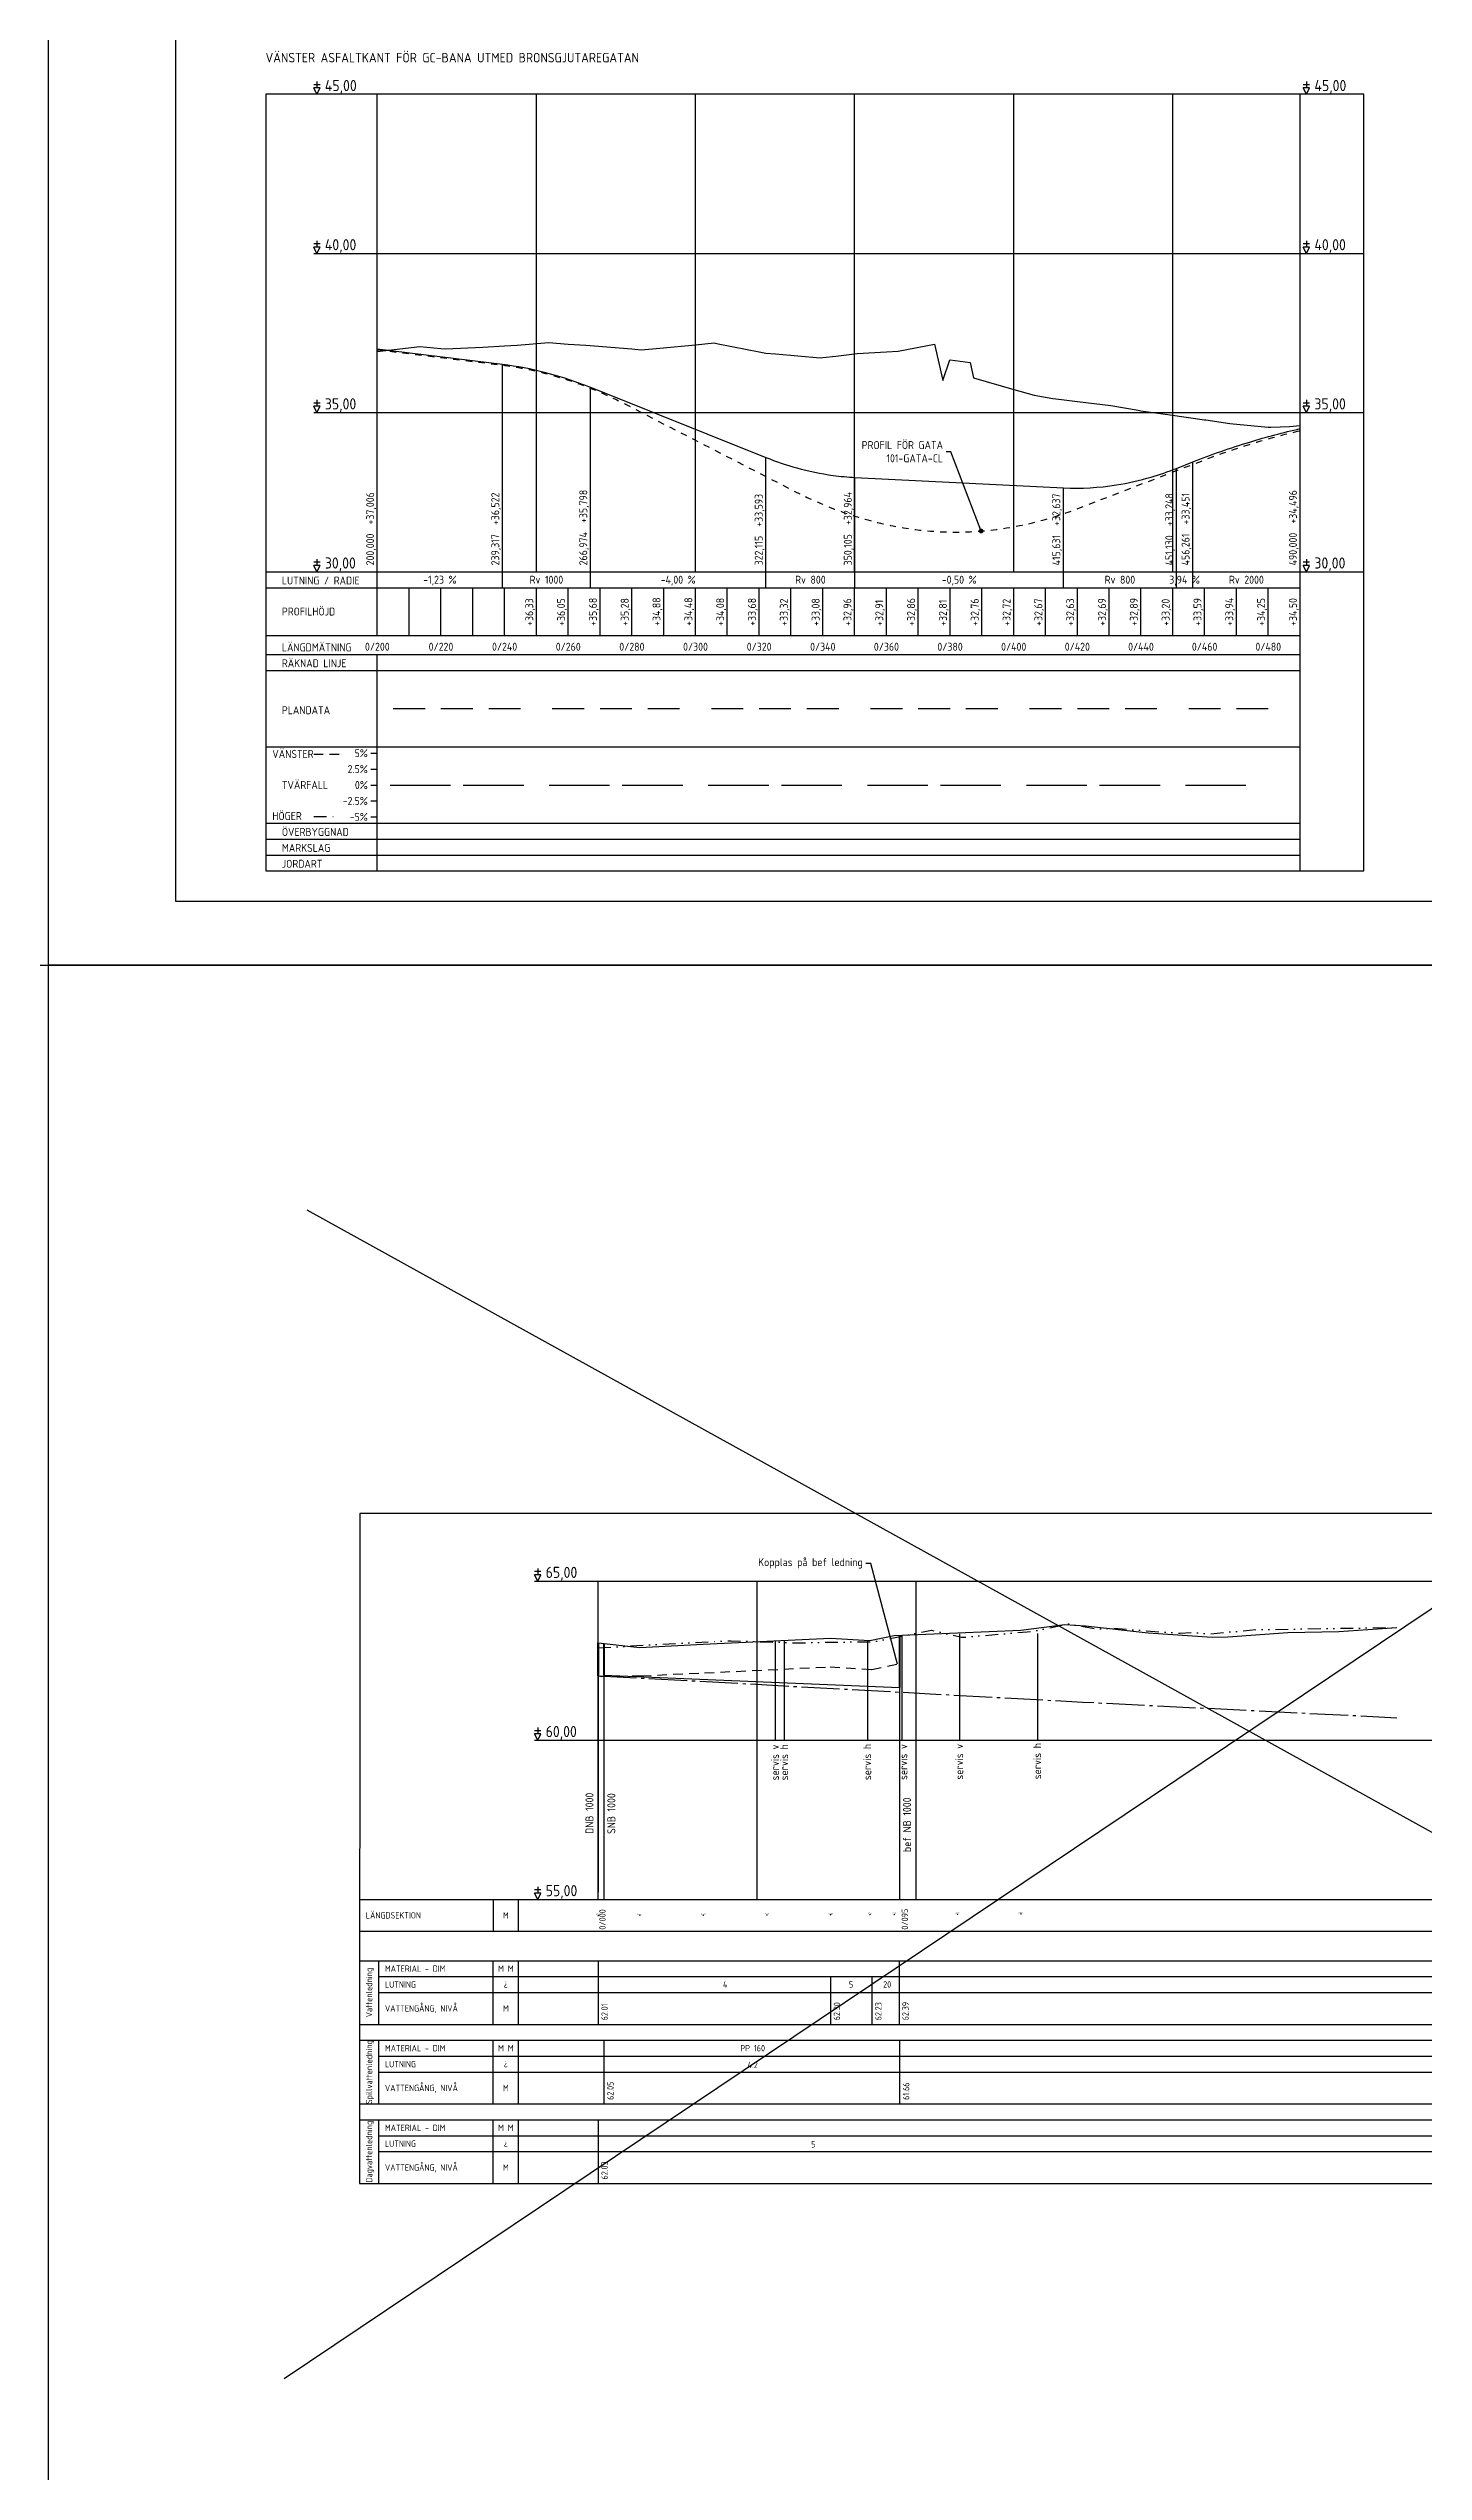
# Model space of a CAD drawing. Header units: metres. Extents: x 14120 to 17296, y 12612 to 17223.
# Drawn here: x 14120 to 14552, y 15702 to 16463 of the extents above; entities that cross this region are included whole.
import ezdxf
from ezdxf.enums import TextEntityAlignment as Align

# ---------------------------------------------------------------- set-up
doc = ezdxf.new("R2010")
doc.units = ezdxf.units.M
doc.header["$MEASUREMENT"] = 0
for name, pattern in [('AA_DASHED_2', [4, 2, -2]), ('BH90-PMB-DV', [16, 12, -1.5, 1, -1.5]), ('BH90-PMB-SPV', [16, 8, 8]), ('CENTRUMLINJE', [27, 20, -3, 1, -3]), ('DIVIDE', [10, 4, -2, 0, -2, 0, -2]), ('STRECKAD_3', [5, 3, -2])]:
    doc.linetypes.add(name, pattern=pattern)
doc.layers.get('0').update_dxf_attribs({"linetype": 'CONTINUOUS'})
doc.layers.get('DEFPOINTS').update_dxf_attribs({"color": 5, "linetype": 'CONTINUOUS'})
for name, color, linetype in [('800_MATT', 4, 'CONTINUOUS'), ('gc-bana', 7, 'AA_DASHED_2'), ('M-36-Mark_H', 4, 'DIVIDE'), ('M-362B', 1, 'CONTINUOUS'), ('M-364', 6, 'CONTINUOUS'), ('M-368-T', 1, 'CONTINUOUS'), ('M-368A', 1, 'CONTINUOUS'), ('M-368B', 4, 'CONTINUOUS'), ('M-368C', 4, 'CENTRUMLINJE'), ('M-412', 3, 'BH90-PMB-DV'), ('M-414', 1, 'STRECKAD_3'), ('M-46-Brunn_tb', 6, 'CONTINUOUS'), ('M-46-MARK', 4, 'CONTINUOUS'), ('M-46-Spillvledn', 6, 'BH90-PMB-SPV'), ('M-466-x', 3, 'CONTINUOUS'), ('M-468A', 1, 'CONTINUOUS')]:
    doc.layers.add(name, color=color, linetype=linetype)
doc.layers.add('Slask', color=6, linetype='CONTINUOUS', plot=False)
doc.styles.add('ISO', font='iso.shx')
doc.styles.add('ISO18', font='ISO3098', dxfattribs={"height": 1.8})
doc.styles.add('ISO3098', font='iso3098.shx')
doc.styles.add('P_ISO_25', font='ISO', dxfattribs={"height": 2.5})
doc.styles.add('P_ISO_35', font='ISO', dxfattribs={"height": 3.5})
doc.dimstyles.new('NovaPlan$7', dxfattribs={"dimtxt": 2.5, "dimasz": 1.5, "dimexe": 2, "dimexo": 5, "dimgap": -1, "dimtad": 0, "dimtoh": 1, "dimzin": 0, "dimdsep": 46, "dimtxsty": 'ISO', "dimcen": 1.5, "dimazin": 0, "dimtfac": 1, "dimtix": 1, "dimtmove": 0, "dimatfit": 3, "dimldrblk": 'DOT', "dimfxl": 1, "dimtolj": 1, "dimtzin": 0, "dimarcsym": 0})

# ---------------------------------------------------------------- blocks, each defined once
blk = doc.blocks.new('_Dot')
at = {"color": 0, "linetype": 'ByBlock', "lineweight": -2}
blk.add_line((-0.5, 0), (-1, 0), dxfattribs=at)
at = {"color": 0, "linetype": 'ByBlock', "const_width": 0.5}
blk.add_lwpolyline([(-0.25, 0, 1), (0.25, 0, 1)], format="xyb", close=True, dxfattribs=at)
blk = doc.blocks.new('_zniv')
at = {"color": 0}
for p, q in [((-0.4, 0), (0.4, 0)), ((0, 0.4), (0, -0.4))]:
    blk.add_line(p, q, dxfattribs=at)
at = {"color": 4, "style": 'ISO'}
blk.add_attdef('ZNIV', text='', height=2, dxfattribs=at).set_placement((0, 0), align=Align.BOTTOM_CENTER)

msp = doc.modelspace()

# ---------------------------------------------------------------- linework, layer by layer
at = {"layer": 'DEFPOINTS'}
for p, direction in [((14120.19, 16194.839), (0, 1)), ((14160.19, 16174.839), (1, 0))]:
    msp.add_xline(p, direction, dxfattribs=at)
at = {"layer": 'DEFPOINTS', "flags": 128}
for points in [[(14120.19, 16174.839), (14120.19, 16768.839), (14961.19, 16768.839), (14961.19, 16174.839)], [(14160.19, 16194.839), (14160.19, 16748.839), (14941.19, 16748.839), (14941.19, 16305.638), (14841.19, 16305.638), (14841.19, 16194.839)]]:
    msp.add_lwpolyline(points, close=True, dxfattribs=at)
at = {"layer": 'gc-bana', "flags": 128}
msp.add_lwpolyline([(14223.549, 16368.237), (14262.806, 16363.404, -0.0327569), (14276.378, 16360.811, -0.0272201), (14288.354, 16356.992, -0.0235686), (14299.532, 16352.131, -0.0047971), (14301.927, 16350.927), (14353.852, 16324.185, 0.022786), (14364.857, 16319.125, 0.02882), (14377.696, 16314.756, 0.0307429), (14390.535, 16312.038, 0.0457152), (14408.877, 16311.015, 0.0407076), (14425.385, 16312.97, 0.0300211), (14438.224, 16316.377, 0.0122237), (14443.726, 16318.342), (14482.529, 16333.27, -0.0209557), (14501.176, 16339.572, -0.0146897), (14513.549, 16342.793, -0.0294681)], format="xyb", dxfattribs=at)
at = {"layer": 'M-36-Mark_H', "flags": 128}
msp.add_lwpolyline([(14292.95, 15960.368), (14305.125, 15961.123), (14307.855, 15961.286), (14329.541, 15962.385), (14334.753, 15962.624), (14356.439, 15961.946), (14359.092, 15962.07), (14378.877, 15962.336), (14379.753, 15962.324), (14397.71, 15965.918), (14407.144, 15963.764), (14408.254, 15963.768), (14427.739, 15965.481), (14429.703, 15965.578), (14440.871, 15967.933), (14448.814, 15966.446), (14451.233, 15966.345), (14454.752, 15966.574), (14465.303, 15965.777), (14475.891, 15964.977), (14480.05, 15965.271), (14484.795, 15964.753), (14499.995, 15966.193), (14502.865, 15966.137), (14512.392, 15966.319), (14526.559, 15966.578), (14528.849, 15966.55), (14529.502, 15966.562), (14541.927, 15966.822), (14543.945, 15966.811)], dxfattribs=at)
at = {"layer": 'M-362B', "flags": 128}
msp.add_lwpolyline([(14223.549, 16367.641), (14236.959, 16369.234), (14243.549, 16368.633), (14244.986, 16368.502), (14256.677, 16369.079), (14263.549, 16369.466), (14267.451, 16369.686), (14277.416, 16370.475), (14283.549, 16370.027), (14289.113, 16369.62), (14303.549, 16368.483), (14306.513, 16368.25), (14312.31, 16368.689), (14323.549, 16369.778), (14329.372, 16370.367), (14329.426, 16370.363), (14330.673, 16370.132), (14343.549, 16367.583), (14345.608, 16367.183), (14348.651, 16366.94), (14362.741, 16365.658), (14363.549, 16365.75), (14367.625, 16366.213), (14374.331, 16367.036), (14383.549, 16367.563), (14387.228, 16367.774), (14398.657, 16370.006), (14401.268, 16358.55), (14403.472, 16365.089), (14403.549, 16365.078), (14409.834, 16364.211), (14410.889, 16359.384), (14423.549, 16355.785), (14429.988, 16353.995), (14435.83, 16352.961), (14438.59, 16352.574), (14443.549, 16351.968), (14454.114, 16350.663), (14462.667, 16349.2), (14463.549, 16349.077), (14472.679, 16347.806), (14483.549, 16346.227), (14483.963, 16346.167), (14491.427, 16345.011), (14503.549, 16343.926), (14504.309, 16343.858), (14510.217, 16344.102), (14513.549, 16344.395)], dxfattribs=at)
at = {"layer": 'M-364'}
msp.add_lwpolyline([(14223.549, 16368.537), (14262.866, 16363.696, -0.0326952), (14276.413, 16361.11, -0.0269545), (14288.266, 16357.341, -0.0049147), (14290.524, 16356.464), (14345.664, 16334.407, 0.0272648), (14355.375, 16331.114, 0.0342596), (14366.799, 16328.749, 0.0212415), (14373.654, 16328.114), (14439.18, 16324.851, 0.0519217), (14455.843, 16325.756, 0.0323296), (14466.71, 16328.217, 0.0223048), (14474.679, 16330.961), (14479.811, 16332.984, -0.0199809), (14497.713, 16339.239, -0.0185175), (14513.549, 16343.435)], format="xyb", dxfattribs=at)
at = {"layer": 'M-368-T'}
for p, q in [((14205.549, 16451.479), (14203.549, 16451.479)), ((14204.549, 16452.479), (14204.549, 16450.479)), ((14516.549, 16451.479), (14514.549, 16451.479)), ((14515.549, 16452.479), (14515.549, 16450.479)), ((14204.549, 16448.479), (14203.549, 16450.479)), ((14205.549, 16450.479), (14203.549, 16450.479)), ((14204.549, 16448.479), (14205.549, 16450.479)), ((14515.549, 16448.479), (14514.549, 16450.479)), ((14516.549, 16450.479), (14514.549, 16450.479)), ((14515.549, 16448.479), (14516.549, 16450.479)), ((14205.549, 16401.479), (14203.549, 16401.479)), ((14204.549, 16398.479), (14203.549, 16400.479)), ((14205.549, 16400.479), (14203.549, 16400.479)), ((14204.549, 16402.479), (14204.549, 16400.479)), ((14204.549, 16398.479), (14205.549, 16400.479)), ((14516.549, 16401.479), (14514.549, 16401.479)), ((14515.549, 16398.479), (14514.549, 16400.479)), ((14516.549, 16400.479), (14514.549, 16400.479)), ((14515.549, 16402.479), (14515.549, 16400.479)), ((14515.549, 16398.479), (14516.549, 16400.479)), ((14204.549, 16352.479), (14204.549, 16350.479)), ((14515.549, 16352.479), (14515.549, 16350.479)), ((14205.549, 16351.479), (14203.549, 16351.479)), ((14204.549, 16348.479), (14203.549, 16350.479)), ((14205.549, 16350.479), (14203.549, 16350.479)), ((14204.549, 16348.479), (14205.549, 16350.479)), ((14516.549, 16351.479), (14514.549, 16351.479)), ((14515.549, 16348.479), (14514.549, 16350.479)), ((14516.549, 16350.479), (14514.549, 16350.479)), ((14515.549, 16348.479), (14516.549, 16350.479)), ((14205.549, 16301.479), (14203.549, 16301.479)), ((14204.549, 16298.479), (14203.549, 16300.479)), ((14205.549, 16300.479), (14203.549, 16300.479)), ((14204.549, 16302.479), (14204.549, 16300.479)), ((14204.549, 16298.479), (14205.549, 16300.479)), ((14516.549, 16301.479), (14514.549, 16301.479)), ((14515.549, 16298.479), (14514.549, 16300.479)), ((14516.549, 16300.479), (14514.549, 16300.479)), ((14515.549, 16302.479), (14515.549, 16300.479)), ((14515.549, 16298.479), (14516.549, 16300.479)), ((14274.945, 15984.366), (14272.945, 15984.366)), ((14273.945, 15981.366), (14272.945, 15983.366)), ((14274.945, 15983.366), (14272.945, 15983.366)), ((14273.945, 15985.366), (14273.945, 15983.366)), ((14273.945, 15981.366), (14274.945, 15983.366)), ((14274.945, 15934.366), (14272.945, 15934.366)), ((14273.945, 15931.366), (14272.945, 15933.366)), ((14274.945, 15933.366), (14272.945, 15933.366)), ((14273.945, 15935.366), (14273.945, 15933.366)), ((14273.945, 15931.366), (14274.945, 15933.366)), ((14274.945, 15884.366), (14272.945, 15884.366)), ((14273.945, 15881.366), (14272.945, 15883.366)), ((14274.945, 15883.366), (14272.945, 15883.366)), ((14273.945, 15885.366), (14273.945, 15883.366)), ((14273.945, 15881.366), (14274.945, 15883.366))]:
    msp.add_line(p, q, dxfattribs=at)
at = {"layer": 'M-368-T', "color": 7, "linetype": 'Continuous'}
for p, q in [((14262.866, 16293.479), (14262.866, 16298.479)), ((14290.524, 16293.479), (14290.524, 16298.479)), ((14345.664, 16293.479), (14345.664, 16298.479)), ((14373.654, 16293.479), (14373.654, 16298.479)), ((14439.18, 16293.479), (14439.18, 16298.479)), ((14474.679, 16293.479), (14474.679, 16298.479)), ((14479.811, 16293.479), (14479.811, 16298.479)), ((14513.549, 16293.479), (14513.549, 16298.479)), ((14513.549, 16293.479), (14513.549, 16298.479))]:
    msp.add_line(p, q, dxfattribs=at)
at = {"layer": 'M-368A'}
for points in [[(14188.549, 16204.479), (14533.549, 16204.479), (14533.549, 16448.479), (14188.549, 16448.479), (14188.549, 16204.479)], [(14217.942, 15792.123), (14702.608, 15792.123), (14702.704, 16002.631), (14218.037, 16002.631), (14217.942, 15792.123)]]:
    msp.add_lwpolyline(points, dxfattribs=at)
at = {"layer": 'M-368B'}
for p, q in [((14223.549, 16298.479), (14223.549, 16448.479)), ((14273.549, 16298.479), (14273.549, 16448.479)), ((14323.549, 16298.479), (14323.549, 16448.479)), ((14373.549, 16298.479), (14373.549, 16448.479)), ((14423.549, 16298.479), (14423.549, 16448.479)), ((14473.549, 16298.479), (14473.549, 16448.479)), ((14513.549, 16204.479), (14513.549, 16448.479)), ((14203.549, 16398.479), (14533.549, 16398.479)), ((14223.549, 16298.479), (14223.549, 16368.537)), ((14262.866, 16298.479), (14262.866, 16363.696)), ((14290.524, 16298.479), (14290.524, 16356.464)), ((14203.549, 16348.479), (14533.549, 16348.479)), ((14513.549, 16298.479), (14513.549, 16343.435)), ((14513.549, 16298.479), (14513.549, 16343.435)), ((14345.664, 16298.479), (14345.664, 16334.407)), ((14474.679, 16298.479), (14474.679, 16330.961)), ((14479.811, 16298.479), (14479.811, 16332.984)), ((14373.654, 16298.479), (14373.654, 16328.114)), ((14439.18, 16298.479), (14439.18, 16324.851)), ((14188.549, 16298.479), (14533.549, 16298.479)), ((14188.549, 16293.479), (14513.549, 16293.479)), ((14223.549, 16278.479), (14223.549, 16298.479)), ((14233.549, 16278.479), (14233.549, 16293.479)), ((14243.549, 16278.479), (14243.549, 16293.479)), ((14253.549, 16278.479), (14253.549, 16293.479)), ((14263.549, 16278.479), (14263.549, 16293.479)), ((14273.549, 16278.479), (14273.549, 16293.479)), ((14283.549, 16278.479), (14283.549, 16293.479)), ((14293.549, 16278.479), (14293.549, 16293.479)), ((14303.549, 16278.479), (14303.549, 16293.479)), ((14313.549, 16278.479), (14313.549, 16293.479)), ((14323.549, 16278.479), (14323.549, 16293.479)), ((14333.549, 16278.479), (14333.549, 16293.479)), ((14343.549, 16278.479), (14343.549, 16293.479)), ((14353.549, 16278.479), (14353.549, 16293.479)), ((14363.549, 16278.479), (14363.549, 16293.479)), ((14373.549, 16278.479), (14373.549, 16293.479)), ((14383.549, 16278.479), (14383.549, 16293.479)), ((14393.549, 16278.479), (14393.549, 16293.479)), ((14403.549, 16278.479), (14403.549, 16293.479)), ((14413.549, 16278.479), (14413.549, 16293.479)), ((14423.549, 16278.479), (14423.549, 16293.479)), ((14433.549, 16278.479), (14433.549, 16293.479)), ((14443.549, 16278.479), (14443.549, 16293.479)), ((14453.549, 16278.479), (14453.549, 16293.479)), ((14463.549, 16278.479), (14463.549, 16293.479)), ((14473.549, 16278.479), (14473.549, 16293.479)), ((14483.549, 16278.479), (14483.549, 16293.479)), ((14493.549, 16278.479), (14493.549, 16293.479)), ((14503.549, 16278.479), (14503.549, 16293.479)), ((14513.549, 16278.479), (14513.549, 16293.479)), ((14188.549, 16278.479), (14513.549, 16278.479)), ((14188.549, 16272.479), (14513.549, 16272.479)), ((14223.549, 16204.479), (14223.549, 16272.479)), ((14188.549, 16267.479), (14513.549, 16267.479)), ((14188.549, 16243.479), (14513.549, 16243.479)), ((14221.549, 16241.479), (14223.549, 16241.479)), ((14221.549, 16236.479), (14223.549, 16236.479)), ((14221.549, 16231.479), (14223.549, 16231.479)), ((14221.549, 16226.479), (14223.549, 16226.479)), ((14188.549, 16219.479), (14513.549, 16219.479)), ((14221.549, 16221.479), (14223.549, 16221.479)), ((14188.549, 16214.479), (14513.549, 16214.479)), ((14188.549, 16209.479), (14513.549, 16209.479)), ((14272.945, 15981.366), (14702.608, 15981.366)), ((14292.945, 15881.366), (14292.945, 15981.366)), ((14342.945, 15881.366), (14342.945, 15981.366)), ((14392.945, 15881.366), (14392.945, 15981.366)), ((14272.945, 15931.366), (14702.608, 15931.366)), ((14272.945, 15881.366), (14702.608, 15881.366))]:
    msp.add_line(p, q, dxfattribs=at)
at = {"layer": 'M-368B', "linetype": 'STRECKAD_3'}
msp.add_line((14203.549, 16241.179), (14211.549, 16241.179), dxfattribs=at)
at = {"layer": 'M-368B', "linetype": 'DIVIDE'}
msp.add_line((14203.549, 16221.579), (14211.549, 16221.579), dxfattribs=at)
at = {"layer": 'M-368C'}
for p, q in [((14228.549, 16255.479), (14238.549, 16255.479)), ((14243.549, 16255.479), (14253.549, 16255.479)), ((14258.549, 16255.479), (14268.549, 16255.479)), ((14278.549, 16255.479), (14288.549, 16255.479)), ((14293.549, 16255.479), (14303.549, 16255.479)), ((14308.549, 16255.479), (14318.549, 16255.479)), ((14328.549, 16255.479), (14338.549, 16255.479)), ((14343.549, 16255.479), (14353.549, 16255.479)), ((14358.549, 16255.479), (14368.549, 16255.479)), ((14378.549, 16255.479), (14388.549, 16255.479)), ((14393.549, 16255.479), (14403.549, 16255.479)), ((14408.549, 16255.479), (14418.549, 16255.479)), ((14428.549, 16255.479), (14438.549, 16255.479)), ((14443.549, 16255.479), (14453.549, 16255.479)), ((14458.549, 16255.479), (14468.549, 16255.479)), ((14478.549, 16255.479), (14488.549, 16255.479)), ((14493.549, 16255.479), (14503.549, 16255.479)), ((14227.549, 16231.479), (14246.549, 16231.479)), ((14250.549, 16231.479), (14269.549, 16231.479)), ((14277.549, 16231.479), (14296.549, 16231.479)), ((14300.549, 16231.479), (14319.549, 16231.479)), ((14327.549, 16231.479), (14346.549, 16231.479)), ((14350.549, 16231.479), (14369.549, 16231.479)), ((14377.549, 16231.479), (14396.549, 16231.479)), ((14400.549, 16231.479), (14419.549, 16231.479)), ((14427.549, 16231.479), (14446.549, 16231.479)), ((14450.549, 16231.479), (14469.549, 16231.479)), ((14477.549, 16231.479), (14496.549, 16231.479))]:
    msp.add_line(p, q, dxfattribs=at)
at = {"layer": 'M-412', "flags": 128}
msp.add_lwpolyline([(14292.945, 15951.659), (14445.168, 15943.366), (14543.945, 15938.466)], dxfattribs=at)
at = {"layer": 'M-414'}
msp.add_lwpolyline([(14293.633, 15951.531), (14306.574, 15951.583), (14326.382, 15952.576), (14346.382, 15953.476), (14365.886, 15954.451), (14378.971, 15953.605), (14387.073, 15955.308)], dxfattribs=at)
at = {"layer": 'M-46-Brunn_tb'}
for p, q in [((14387.507, 15964.337), (14387.507, 15947.966)), ((14387.907, 15947.966), (14387.907, 15964.355)), ((14292.745, 15961.97), (14292.745, 15951.659)), ((14293.145, 15951.659), (14293.145, 15961.945)), ((14294.579, 15961.791), (14294.579, 15951.866)), ((14294.979, 15951.866), (14294.979, 15961.748)), ((14292.745, 15951.659), (14293.145, 15951.659)), ((14294.579, 15951.866), (14294.979, 15951.866)), ((14387.507, 15947.966), (14387.907, 15947.966))]:
    msp.add_line(p, q, dxfattribs=at)
at = {"layer": 'M-46-MARK', "color": 3}
msp.add_lwpolyline([(14292.945, 15961.966), (14306.005, 15960.566), (14325.955, 15961.566), (14345.955, 15962.466), (14365.952, 15963.466), (14378.324, 15962.666), (14385.937, 15964.266), (14405.833, 15965.166), (14425.827, 15965.966), (14439.57, 15967.766), (14446.163, 15967.366), (14465.765, 15965.166), (14485.918, 15963.766), (14490.862, 15963.866), (14509.721, 15965.266), (14525.756, 15965.566), (14543.945, 15966.811)], dxfattribs=at)
at = {"layer": 'M-46-Spillvledn', "flags": 128}
msp.add_lwpolyline([(14294.779, 15951.866), (14387.707, 15947.966)], dxfattribs=at)
at = {"layer": 'M-466-x'}
for p, q in [((14387.707, 15964.346), (14387.707, 15881.366)), ((14388.409, 15964.378), (14388.409, 15931.366)), ((14406.49, 15964.777), (14406.49, 15931.366)), ((14430.989, 15964.912), (14430.989, 15931.366)), ((14292.945, 15961.966), (14292.945, 15883.637)), ((14294.779, 15961.769), (14294.779, 15881.366)), ((14348.584, 15962.597), (14348.584, 15931.366)), ((14351.458, 15962.741), (14351.458, 15931.366)), ((14377.571, 15962.715), (14377.571, 15931.366)), ((14292.945, 15862.123), (14292.945, 15842.123)), ((14365.952, 15857.123), (14365.952, 15842.123)), ((14378.971, 15857.123), (14378.971, 15842.123)), ((14387.507, 15862.123), (14387.507, 15842.123)), ((14294.779, 15837.123), (14294.779, 15817.123)), ((14387.707, 15837.123), (14387.707, 15817.123)), ((14292.945, 15812.123), (14292.945, 15792.123))]:
    msp.add_line(p, q, dxfattribs=at)
at = {"layer": 'M-468A'}
for p, q in [((14217.942, 15881.366), (14702.608, 15881.366)), ((14259.945, 15881.366), (14259.945, 15871.366)), ((14267.945, 15871.366), (14267.945, 15881.366)), ((14217.945, 15871.366), (14702.608, 15871.366)), ((14217.945, 15862.123), (14702.608, 15862.123)), ((14223.945, 15862.123), (14223.945, 15842.123)), ((14223.945, 15857.123), (14702.608, 15857.123)), ((14259.945, 15842.123), (14259.945, 15862.123)), ((14267.945, 15842.123), (14267.945, 15862.123)), ((14223.945, 15852.123), (14702.608, 15852.123)), ((14217.942, 15842.123), (14702.608, 15842.123)), ((14217.942, 15837.123), (14702.608, 15837.123)), ((14223.942, 15837.123), (14223.942, 15817.123)), ((14259.942, 15817.123), (14259.942, 15837.123)), ((14267.942, 15817.123), (14267.942, 15837.123)), ((14223.942, 15832.123), (14702.608, 15832.123)), ((14223.942, 15827.123), (14702.608, 15827.123)), ((14217.938, 15817.123), (14702.605, 15817.123)), ((14217.942, 15812.123), (14702.608, 15812.123)), ((14223.942, 15812.123), (14223.942, 15792.123)), ((14259.942, 15792.123), (14259.942, 15812.123)), ((14267.942, 15792.123), (14267.942, 15812.123)), ((14223.942, 15807.123), (14702.608, 15807.123)), ((14223.942, 15802.123), (14702.608, 15802.123))]:
    msp.add_line(p, q, dxfattribs=at)
at = {"layer": 'Slask', "flags": 128}
for points in [[(14747.111, 16101.591), (14194.234, 15730.715)], [(14918.066, 15701.626), (14201.508, 16097.955)]]:
    msp.add_lwpolyline(points, dxfattribs=at)

# ---------------------------------------------------------------- block references
at = {"layer": 'Slask'}
for p, xscale, yscale, zscale, rotation, values in [((14292.945, 15876.366), 0.1999999999446668, 0.1999999999446668, 0.1999999999446668, 0.7116978664128426, {'ZNIV': '62.82'}), ((14306.005, 15876.401), 0.1999999999446668, 0.1999999999446668, 0.1999999999446668, 0.7116978664128426, {'ZNIV': '62.92'}), ((14325.955, 15876.467), 0.1999999999446668, 0.1999999999446668, 0.1999999999446668, 0.7116978664128426, {'ZNIV': '63.02'}), ((14345.955, 15876.524), 0.1999999999446668, 0.1999999999446668, 0.1999999999446668, 0.7116978664128426, {'ZNIV': '63.11'}), ((14365.952, 15876.587), 0.1999999999446668, 0.1999999999446668, 0.1999999999446668, 0.7116978664128426, {'ZNIV': '63.21'}), ((14378.324, 15876.624), 0.1999999999632298, 0.1999999999632298, 0.1999999999632298, 353.3458665981629, {'ZNIV': '63.13'}), ((14385.937, 15876.647), 0.1999999999446668, 0.1999999999446668, 0.1999999999446668, 0.7116978664128426, {'ZNIV': '63.29'}), ((14405.833, 15876.751), 0.1999999999446668, 0.1999999999446668, 0.1999999999446668, 0.7116978664128426, {'ZNIV': '63.38'}), ((14425.827, 15876.859), 0.1999999999446668, 0.1999999999446668, 0.1999999999446668, 0.7116978664128426, {'ZNIV': '63.46'})]:
    msp.add_blockref('_zniv', p, dxfattribs=dict(at, xscale=xscale, yscale=yscale, zscale=zscale, rotation=rotation)).add_auto_attribs(values)

# ---------------------------------------------------------------- texts
at = {"layer": '800_MATT', "char_height": 2.5, "attachment_point": 6, "style": 'ISO'}
for s, insert in [('{\\Fiso.shx;PROFIL FÖR GATA\\P101-GATA-CL}', (14401.337, 16336.205)), ('Kopplas på bef ledning', (14376.109, 15986.955))]:
    msp.add_mtext(s, dxfattribs=dict(at, insert=insert))
at = {"layer": 'M-368-T', "color": 3, "linetype": 'Continuous', "style": 'P_ISO_25'}
msp.add_text('VÄNSTER ASFALTKANT FÖR GC-BANA UTMED BRONSGJUTAREGATAN', height=3, dxfattribs=at).set_placement((14188.419, 16458.493))
at = {"layer": 'M-368-T', "color": 7, "style": 'P_ISO_35'}
for s, p in [('45,00', (14207.049, 16449.479)), ('45,00', (14518.049, 16449.479)), ('40,00', (14207.049, 16399.479)), ('40,00', (14518.049, 16399.479)), ('35,00', (14207.049, 16349.479)), ('35,00', (14518.049, 16349.479)), ('30,00', (14207.049, 16299.479)), ('30,00', (14518.049, 16299.479)), ('65,00', (14276.445, 15982.366)), ('60,00', (14276.445, 15932.366)), ('55,00', (14276.445, 15882.366))]:
    msp.add_text(s, height=3.5, dxfattribs=at).set_placement(p)
at = {"layer": 'M-368-T', "color": 2, "style": 'P_ISO_25'}
for s, p in [('200,000  +37,006', (14222.549, 16300.479)), ('239,317  +36,522', (14261.866, 16300.479)), ('266,974  +35,798', (14289.524, 16300.479)), ('322,115  +33,593', (14344.664, 16300.479)), ('350,105  +32,964', (14372.654, 16300.479)), ('415,631  +32,637', (14438.18, 16300.479)), ('451,130  +33,248', (14473.679, 16300.479)), ('456,261  +33,451', (14478.811, 16300.479)), ('490,000  +34,496', (14512.549, 16300.479)), ('490,000  +34,496', (14512.549, 16300.479)), ('+36,33', (14272.549, 16281.479)), ('+36,05', (14282.549, 16281.479)), ('+35,68', (14292.549, 16281.479)), ('+35,28', (14302.549, 16281.479)), ('+34,88', (14312.549, 16281.479)), ('+34,48', (14322.549, 16281.479)), ('+34,08', (14332.549, 16281.479)), ('+33,68', (14342.549, 16281.479)), ('+33,32', (14352.549, 16281.479)), ('+33,08', (14362.549, 16281.479)), ('+32,96', (14372.549, 16281.479)), ('+32,91', (14382.549, 16281.479)), ('+32,86', (14392.549, 16281.479)), ('+32,81', (14402.549, 16281.479)), ('+32,76', (14412.549, 16281.479)), ('+32,72', (14422.549, 16281.479)), ('+32,67', (14432.549, 16281.479)), ('+32,63', (14442.549, 16281.479)), ('+32,69', (14452.549, 16281.479)), ('+32,89', (14462.549, 16281.479)), ('+33,20', (14472.549, 16281.479)), ('+33,59', (14482.549, 16281.479)), ('+33,94', (14492.549, 16281.479)), ('+34,25', (14502.549, 16281.479)), ('+34,50', (14512.549, 16281.479))]:
    msp.add_text(s, height=2.5, rotation=90, dxfattribs=at).set_placement(p)
at = {"layer": 'M-368-T', "color": 2, "linetype": 'Continuous', "style": 'P_ISO_25'}
for s, p in [('LUTNING / RADIE', (14193.549, 16294.479)), ('PROFILHÖJD', (14193.549, 16284.729)), ('LÄNGDMÄTNING', (14193.549, 16273.479)), ('RÄKNAD LINJE', (14193.549, 16268.479)), ('PLANDATA', (14193.549, 16253.729)), ('VÄNSTER', (14190.549, 16239.979)), ('TVÄRFALL', (14193.549, 16230.229)), ('HÖGER', (14190.549, 16220.479)), ('ÖVERBYGGNAD', (14193.549, 16215.479)), ('JORDART', (14193.549, 16205.479)), ('MARKSLAG', (14193.549, 16210.479))]:
    msp.add_text(s, height=2.5, dxfattribs=at).set_placement(p)
for s, p in [('-1,23 %', (14243.208, 16295.979)), ('Rv 1000', (14276.695, 16295.979)), ('-4,00 %', (14318.094, 16295.979)), ('Rv 800', (14359.659, 16295.979)), ('-0,50 %', (14406.417, 16295.979)), ('Rv 800', (14456.93, 16295.979)), ('3,94 %', (14477.245, 16295.979)), ('Rv 2000', (14496.68, 16295.979))]:
    msp.add_text(s, height=2.5, dxfattribs=at).set_placement(p, align=Align.MIDDLE_CENTER)
at = {"layer": 'M-368-T', "color": 2, "style": 'P_ISO_25'}
for s, p in [('0/200', (14223.549, 16273.679)), ('0/220', (14243.549, 16273.679)), ('0/240', (14263.549, 16273.679)), ('0/260', (14283.549, 16273.679)), ('0/280', (14303.549, 16273.679)), ('0/300', (14323.549, 16273.679)), ('0/320', (14343.549, 16273.679)), ('0/340', (14363.549, 16273.679)), ('0/360', (14383.549, 16273.679)), ('0/380', (14403.549, 16273.679)), ('0/400', (14423.549, 16273.679)), ('0/420', (14443.549, 16273.679)), ('0/440', (14463.549, 16273.679)), ('0/460', (14483.549, 16273.679)), ('0/480', (14503.549, 16273.679))]:
    msp.add_text(s, height=2.5, dxfattribs=at).set_placement(p, align=Align.CENTER)
at = {"layer": 'M-368-T', "color": 2, "linetype": 'Continuous', "style": 'P_ISO_25'}
for s, p in [('2.5%', (14220.549, 16235.229)), ('5%', (14220.549, 16240.229)), ('0%', (14220.549, 16230.229)), ('-2.5%', (14220.549, 16225.229)), ('-5%', (14220.549, 16220.229))]:
    msp.add_text(s, height=2.5, dxfattribs=at).set_placement(p, align=Align.RIGHT)
at = {"layer": 'M-466-x', "style": 'ISO'}
for s, p in [('servis v', (14348.519, 15918.769)), ('servis h', (14351.393, 15918.765)), ('servis h', (14377.506, 15918.847)), ('servis v', (14388.861, 15918.892)), ('servis v', (14406.425, 15918.984)), ('servis h', (14430.925, 15919.119)), ('DNB 1000', (14290.218, 15901.953)), ('SNB 1000', (14297.093, 15901.953)), ('bef NB 1000', (14390.021, 15896.239))]:
    msp.add_text(s, height=2.5, rotation=90, dxfattribs=at).set_placement(p, align=Align.MIDDLE_LEFT)
for s, p in [('0/000', (14295.888, 15871.866)), ('0/095', (14390.922, 15871.866))]:
    msp.add_text(s, height=2, rotation=90, dxfattribs=at).set_placement(p, align=Align.BOTTOM_LEFT)
for s, p in [('4', (14332.87, 15854.658)), ('5', (14372.429, 15854.658)), ('20', (14383.78, 15854.658)), ('PP 160', (14341.522, 15834.626)), ('4.2', (14341.522, 15829.354)), ('5', (14360.543, 15804.423))]:
    msp.add_text(s, height=2, dxfattribs=at).set_placement(p, align=Align.MIDDLE_CENTER)
for s, p in [('62.01', (14293.972, 15843.369)), ('62.30', (14366.979, 15843.369)), ('62.23', (14379.998, 15843.369)), ('62.39', (14388.533, 15843.369)), ('62.05', (14295.806, 15818.369)), ('61.66', (14388.733, 15818.369)), ('62.03', (14293.972, 15793.369))]:
    msp.add_text(s, height=2, rotation=90, dxfattribs=at).set_placement(p, align=Align.TOP_LEFT)
at = {"layer": 'M-468A', "style": 'ISO'}
for s, p in [('LÄNGDSEKTION', (14219.945, 15876.366)), ('MATERIAL - DIM', (14225.945, 15859.623)), ('LUTNING', (14225.945, 15854.623)), ('VATTENGÅNG, NIVÅ', (14225.945, 15847.123)), ('MATERIAL - DIM', (14225.942, 15834.623)), ('LUTNING', (14225.942, 15829.623)), ('VATTENGÅNG, NIVÅ', (14225.942, 15822.123)), ('MATERIAL - DIM', (14225.942, 15809.623)), ('LUTNING', (14225.942, 15804.623)), ('VATTENGÅNG, NIVÅ', (14225.942, 15797.123))]:
    msp.add_text(s, height=2, dxfattribs=at).set_placement(p, align=Align.MIDDLE_LEFT)
at = {"layer": 'M-468A'}
for s, style, p in [('M', 'ISO', (14263.945, 15876.366)), ('M M', 'ISO18', (14263.945, 15859.623)), ('¿', 'ISO3098', (14263.945, 15854.623)), ('M', 'ISO18', (14263.945, 15847.123)), ('M M', 'ISO18', (14263.942, 15834.623)), ('¿', 'ISO3098', (14263.942, 15829.623)), ('M', 'ISO18', (14263.942, 15822.123)), ('M M', 'ISO18', (14263.942, 15809.623)), ('¿', 'ISO3098', (14263.942, 15804.623)), ('M', 'ISO18', (14263.942, 15797.123))]:
    msp.add_text(s, height=2, dxfattribs=dict(at, style=style)).set_placement(p, align=Align.MIDDLE_CENTER)
at = {"layer": 'M-468A', "style": 'ISO'}
for s, p in [('Vattenledning', (14219.945, 15852.123)), ('Spillvattenledning', (14219.942, 15827.123)), ('Dagvattenledning', (14219.942, 15802.123))]:
    msp.add_text(s, height=2, rotation=90, dxfattribs=at).set_placement(p, align=Align.TOP_CENTER)

# ---------------------------------------------------------------- leaders
at = {"layer": '800_MATT', "annotation_type": 0, "has_hookline": 1, "hookline_direction": 1}
for points, override, text_width in [([(14413.301, 16311.273), (14403.837, 16336.205), (14402.337, 16336.205)], {"dimgap": 1, "dimtad": 0}, 24.464), ([(14387.073, 15955.308), (14378.609, 15986.955), (14377.109, 15986.955)], {"dimgap": 1, "dimtad": 0, "dimldrblk": 'None'}, 31.786)]:
    msp.add_leader(points, dimstyle='NovaPlan$7', override=override, dxfattribs=dict(at, text_width=text_width))

doc.saveas('drawing.dxf')
